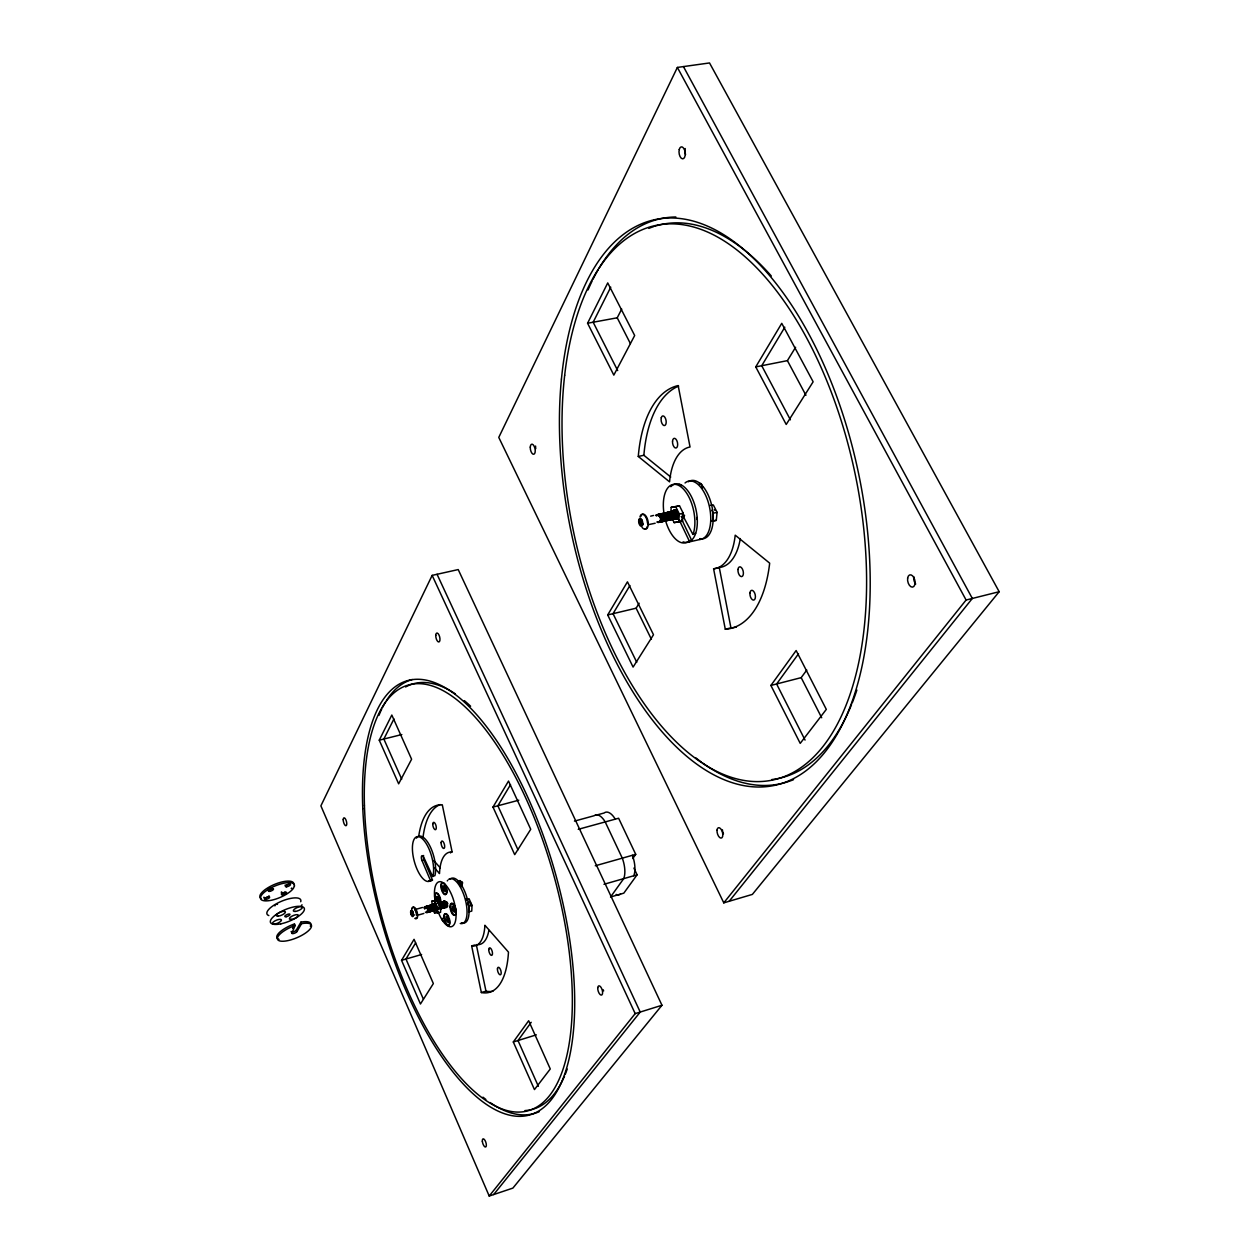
<?xml version="1.0" encoding="UTF-8"?>
<svg xmlns="http://www.w3.org/2000/svg" width="1259" height="1259" viewBox="0 0 1259 1259"><rect width="100%" height="100%" fill="white"/><g stroke="black" fill="none" stroke-linecap="round" stroke-linejoin="round"><path stroke-width="1.5" d="M436.07 909.769C437.739 910.776 437.455 904.544 436.417 909.297A3.651 1.416 74.4 0 0 434.654 904.025L434.465 904.292M675.926 512.256A3.321 2.219 73.1 0 1 676.854 513.609C677.971 517.591 675.485 521.195 677.971 516.631M431.79 906.748L432.01 901.051L438.085 900.578L440.792 906.685L440.556 912.382L434.481 912.838L433.127 909.785M676.587 517.717A3.321 2.219 73.1 0 0 677.358 516.725L677.94 517.842C676.461 518.566 676.854 516.206 678.176 515.372L676.492 512.098M437.408 913.279L437.644 907.582L434.937 901.46L432.01 901.051M468.71 910.052L468.899 906.26L467.53 903.191M466.286 898.847L469.292 899.241L472.031 905.363L471.747 911.075L468.631 911.957M675.249 509.816C672.4 511.894 676.083 510.414 675.343 509.801L674.509 511.185L673.895 510.383L674.289 511.484M436.07 904.654A3.273 1.857 65.4 0 0 434.481 904.072C435.85 902.278 437.833 911.012 435.047 910.21M432.278 905.536L433.238 904.418A3.273 1.857 65.4 0 1 435.567 905.851L436.133 906.936A3.006 1.81 66 0 1 436.354 909.155L435.96 910.587L436.889 906.999M436.448 906.842A3.053 1.7 68.2 0 1 436.653 909.061L435.693 910.178A3.273 1.873 65.7 0 1 434.119 909.612A3.651 1.416 74.4 0 0 436.385 909.266C437.392 911.06 437.046 907.283 436.59 910.414L436.322 909.517L436.684 910.32M436.92 910.1L437.691 908.888L436.385 907.503L436.212 909.549M437.455 909.942C435.346 908.447 437.345 909.643 437.44 906.842M670.795 512.114L671.22 507.33L679.498 505.835L683.212 513.2L682.472 521.179L674.194 522.627L671.976 518.22M677.074 517.543L677.484 518.629L677.987 517.024L676.823 518.787L677.326 516.772L678.082 517.307L677.421 515.797L677.2 516.804A3.321 2.219 73.1 0 1 676.256 517.827M678.632 522.029L679.372 514.05L675.658 506.685L671.22 507.33M711.76 510.257L713.271 513.2L712.468 521.21L716.292 520.36L717.095 512.35L713.334 504.969L710.296 505.41M433.049 906.039A3.651 1.416 74.4 0 1 434.654 904.025L435.236 903.364L436.322 905.662M434.198 903.521L436.291 903.836M436.936 907.566L435.677 905.567M436.338 904.355L435.52 904.151L436.133 905.3M434.638 904.182L435.583 903.474L435.803 904.654M676.744 517.842L676.539 519.023L676.87 517.811M435.787 903.694L436.102 904.277M413.644 914.821L412.732 911.925M300.712 901.727L300.838 901.287A18.287 6.169 -22.8 0 0 280.348 901.759A18.287 6.169 -22.8 0 0 268.844 915.576M302.003 904.765L301.468 905.913M642.657 524.169L641.445 520.518M436.417 903.521L434.827 904.151L434.984 903.317L435.472 904.45M676.004 511.044L676.775 511.563L676.162 510.493M416.446 838.132A23.118 9.033 74.8 0 1 430.106 846.457A23.118 9.033 74.8 0 1 434.906 875.666L432.907 876.217A23.134 9.018 74.8 0 0 422.851 839.218A23.134 9.018 74.8 0 0 413.235 856.702A23.134 9.018 74.8 0 0 430.499 880.608L432.482 880.057L424.031 860.086A3.509 1.369 74.8 0 1 423.591 855.49M677.263 516.332L677.94 513.94L676.445 512.57L677.468 512.57L675.453 511.516A4.186 2.896 74.2 0 0 672.322 511.736M677.263 511.925L677.83 513.216M426.03 907.283L426.99 906.181A3.289 1.857 65.2 0 1 428.564 906.763L429.886 908.699A3.006 1.81 66.2 0 1 430.09 910.918L429.712 911.673A3.273 1.936 69.4 0 1 427.493 911.469M428.674 906.165L428.532 906.59A3.053 1.715 68.1 0 0 428.469 907.629M431.019 905.882L431.994 904.765A3.289 1.857 65.4 0 1 434.324 906.197L434.89 907.283A3.006 1.81 66 0 1 435.095 909.502L434.701 910.273A3.273 1.936 68.6 0 1 432.498 910.037M439.753 903.427L440.713 902.31A3.273 1.857 65.4 0 1 443.058 903.742L443.624 904.828A2.99 1.826 66 0 1 443.829 907.047L443.168 908.054A3.273 1.857 65.3 0 1 441.201 907.078M440.996 903.081L441.956 901.963A3.273 1.857 65.4 0 1 444.301 903.395L444.868 904.481A2.99 1.81 66.1 0 1 445.072 906.685L444.679 907.456A3.273 1.936 68.5 0 1 442.46 907.235M695.692 533.281L693.253 533.832A29.823 14.825 78 0 0 680.222 486.304A29.823 14.825 78 0 0 664.122 514.239M423.842 907.896L424.519 906.905A3.289 1.936 69.4 0 1 426.439 907.346L427.163 908.211A3.069 1.7 68.2 0 1 427.903 911.532L426.943 912.633A3.273 1.873 65.8 0 1 425.369 912.083M426.345 907.204L426.738 906.433A3.273 1.936 68.6 0 1 428.941 906.653L429.964 908.038A3.053 1.7 68.2 0 1 430.405 910.824L429.445 911.941A3.273 1.857 65.3 0 1 427.493 910.949M430.783 910.965A3.273 1.873 65.8 0 0 431.947 911.233L432.561 910.871A3.053 1.715 68.1 0 0 432.466 907.33L431.727 905.032A3.273 1.936 68.5 0 1 433.93 905.252L434.969 906.622A3.053 1.7 68.2 0 1 435.047 910.163L434.449 910.525A3.273 1.857 65.3 0 1 432.482 909.549M432.592 905.441L432.97 904.686A3.273 1.936 69.3 0 1 435.189 904.875L436.212 906.275M669.835 513.294L671.267 511.547A4.202 2.817 70.4 0 1 674.478 512.964L675.217 514.333A3.84 2.707 71.6 0 1 675.391 517.307L674.808 518.44A4.186 2.896 74.2 0 1 671.692 518.645M440.068 903.332L440.461 902.577A3.273 1.936 68.5 0 1 442.664 902.797L443.687 904.167A3.053 1.715 68.2 0 1 443.782 907.708L443.498 907.944A3.273 1.936 68.5 0 1 441.217 907.582L440.949 908.51A3.273 1.936 68.5 0 0 442.192 908.164L442.538 908.054A3.053 1.715 68.2 0 0 442.444 904.529L441.421 903.128A3.273 1.936 68.5 0 0 439.202 902.923L438.982 903.27M664.107 514.569L664.705 513.436A4.202 2.88 74.1 0 1 667.805 513.231L669.19 514.868A3.919 2.581 73.3 0 1 669.111 519.699L668.246 520.329A4.186 2.817 70.2 0 1 666.593 520.203M676.461 511.248L676.838 510.336M292.592 928.418L293.929 924.137A18.35 6.043 -22.9 0 0 279.042 932.856A18.35 6.043 -22.9 0 0 279.026 939.371M291.348 931.912A2.786 0.913 -22.9 0 0 293.898 931.66A2.786 0.913 -22.9 0 0 296.353 930.008L300.901 922.155L301.546 923.697L296.998 931.534A2.786 0.913 -22.9 0 1 293.882 933.423A2.786 0.913 -22.9 0 1 291.946 932.95L295.173 925.475L294.527 923.933M430.248 905.725L430.484 905.378A3.273 1.936 69.4 0 1 432.687 905.583L433.71 906.984A3.053 1.7 68.2 0 1 434.166 909.769L433.206 910.871A3.273 1.873 65.7 0 1 432.435 910.808M432.152 575.379L320.888 805.854L489.216 1196.05L512.885 1188.103L661.966 1005.264L458.213 569.572L432.152 575.379L635.181 1013.621L489.216 1196.05M677.373 67.435L498.769 437.408L723.783 902.86L752.363 894.409L999.174 591.714L709.525 62.95L677.373 67.435L966.094 600.024L723.783 902.86M379.258 740.182L391.817 715.049L411.599 759.224L398.647 783.822L379.258 740.182L401.826 734.548M587.575 323.248L607.735 282.929L634.678 335.508L613.825 375.103L587.575 323.248L617.225 317.803L621.71 309.069M393.941 718.92L383.853 739.033L401.7 779.148M610.757 287.178L593.162 322.225L617.681 370.571M437.597 908.793L437.203 909.565A3.273 1.936 68.5 0 1 436.904 909.801L436.464 909.014M447.559 905.992L447.165 906.748A3.273 1.936 68.5 0 1 445.749 907.031M668.529 513.027L669.741 511.878A4.202 2.817 70.4 0 1 672.951 513.31L673.691 514.663A3.84 2.707 71.6 0 1 673.88 517.654L673.282 518.771A4.186 2.88 74.2 0 1 671.267 519.479M672.699 517.874L673.203 518.315A4.186 2.896 74.2 0 0 676.335 518.11L676.917 516.977A3.84 2.707 71.6 0 0 676.744 513.987L676.004 512.633A4.202 2.817 70.4 0 0 672.794 511.201L671.913 511.846M683.007 515.608L682.425 516.741A4.186 2.896 74.2 0 1 681.985 517.134M414.101 915.136L411.724 914.915L411.536 911.642L412.873 913.216L412.637 915.561L411.441 914.333L411.205 911.925L412.873 911.264M643.333 524.405L640.186 524.311L639.902 519.951L641.712 519.542M435.063 903.301L435.866 903.679M436.668 896.613L439.139 898.265L439.013 901.916L438.132 899.933L437.55 900.925L436.668 896.613L439.36 896.361M442.853 886.226L445.34 887.878L445.23 891.561L444.333 889.562L443.735 890.569L442.853 886.226L445.56 885.974M401.542 960.318L414.054 939.34L433.364 983.562L420.459 1003.99L401.542 960.318L421.608 954.511M492.993 807.082L508.526 781.068L530.731 829.288L514.711 854.656L492.993 807.082L518.771 800.205M607.688 614.943L627.454 581.831L653.5 634.741L633.088 667.097L607.688 614.943L636.125 608.191L639.147 603.234M755.746 366.904L781.76 323.327L813.141 381.792L786.214 424.472L755.746 366.904L787.41 360.641L795.594 347.279M415.643 942.897L405.965 959.028L423.386 999.174M510.524 784.656L497.856 805.791L517.968 849.794M629.925 585.529L613.039 613.668L636.755 662.281M784.813 327.198L761.726 365.724L790.4 419.829M446.032 920.109L446.142 916.473L448.235 918.818L448.11 922.469L446.032 920.109L448.645 919.18M452.296 909.864L452.422 906.181L454.53 908.542L454.389 912.224L452.296 909.864L454.94 908.935M656.301 515.734L657.497 514.585A4.202 2.801 70.2 0 1 660.707 516.033L661.447 517.386A3.84 2.691 71.6 0 1 661.636 520.376L660.125 522.139A4.218 2.88 75.1 0 1 657.938 521.714M657.827 515.387L659.024 514.254A4.218 2.817 70.1 0 1 661.227 514.679L662.974 517.04A3.84 2.691 71.7 0 1 663.163 520.03L662.564 521.163A4.202 2.88 75.1 0 1 660.566 521.871M662.423 514.38L663.619 513.231A4.202 2.817 70.1 0 1 665.822 513.672L667.585 516.033A3.84 2.691 71.7 0 1 667.758 519.007L667.16 520.14A4.202 2.88 75 0 1 664.044 520.36M663.949 514.034L665.161 512.901A4.202 2.817 70.4 0 1 668.372 514.317M673.109 512.004L674.32 510.871A4.186 2.817 70.4 0 1 675.391 510.792L674.21 510.115L674.651 511.17M429.917 905.803L430.735 905.127A3.289 1.857 65.2 0 1 432.325 905.709A2.597 1.464 67.9 0 1 434.607 905.662A2.597 1.464 67.9 0 1 435.535 909.171M438.651 903.348L439.47 902.672A3.273 1.857 65.4 0 1 441.799 904.088L442.365 905.174A2.99 1.826 66 0 1 442.586 907.393L441.925 908.416A3.273 1.857 65.3 0 1 441.154 908.321M443.624 901.948L444.443 901.271M656.71 515.639L657.041 515.136A4.202 2.88 74.1 0 1 660.157 514.915M641.539 524.814L641.964 521.604L639.902 519.951M658.237 515.309L658.583 514.789A4.202 2.88 74.1 0 1 661.683 514.585L663.052 516.237A3.903 2.565 73.3 0 1 663.556 519.936L662.124 521.698A4.202 2.801 70.2 0 1 660.487 521.572M662.832 514.286L663.163 513.782A4.202 2.88 75.1 0 1 666.279 513.546L667.648 515.214A3.903 2.581 73.3 0 1 668.136 518.928L666.719 520.675A4.202 2.833 70.8 0 1 665.067 520.581M668.938 512.932L669.284 512.429A4.186 2.88 74.1 0 1 672.385 512.208L673.77 513.861A3.903 2.581 73.3 0 1 673.707 518.677L672.825 519.322A4.186 2.817 70.2 0 1 671.739 519.369L671.299 519.652A4.186 2.817 70.2 0 1 669.096 519.212M412.637 915.561L411.41 911.689M425.243 907.125L425.479 906.795A3.273 1.936 68.6 0 1 427.682 906.999L428.705 908.384A3.053 1.7 68.1 0 1 429.162 911.186L428.202 912.287M442.712 902.215L442.948 901.885A3.273 1.936 68.5 0 1 445.151 902.089L446.19 903.474A3.053 1.715 68.2 0 1 446.268 906.999L445.655 907.361A3.273 1.857 65.2 0 1 444.49 907.062M632.742 858.544L635.732 854.357L618.61 818.24L578.259 829.319M513.31 1041.98L528.67 1020.719L550.277 1068.97L534.461 1089.586L513.31 1041.98L536.334 1034.851M770.901 685.447L796.144 650.525L826.313 709.384L800.22 743.377L770.901 685.447L801.18 677.641L806.783 670.056M633.922 868.081L637.101 874.8L623.803 893.166L610.552 896.99L623.709 878.64A19.294 8.687 74.1 0 0 622.292 858.15L605.201 821.922A19.2 8.624 74.5 0 0 594.106 815.738L574.45 821.12M531.204 1022.308L518 1040.532L538.364 1086.312M798.489 653.814L776.614 683.983L805.052 740.072M677.279 515.828L676.681 513.074M493.67 1194.555L640.217 1012.047L437.062 574.293M729.166 901.271L972.326 598.45L683.432 66.585M677.169 511.941L676.823 513.184A3.903 2.581 73.3 0 1 676.744 518L675.863 518.629A4.186 2.817 70.2 0 1 673.659 518.189M436.165 907.094L436.228 905.426M671.771 519.4L672.18 519.023A3.903 2.581 73.3 0 0 672.243 514.207L670.874 512.539A4.186 2.88 74.1 0 0 667.742 512.743L667.412 513.279A3.336 2.219 73.1 0 1 669.536 515.199A3.336 2.219 73.1 0 1 669.725 518.409M684.361 516.316L683.48 516.945M655.514 515.466L655.939 515.088A4.218 2.88 75 0 1 658.614 515.246L659.59 516.253A3.919 2.581 73.3 0 1 660.487 520.628L659.055 522.375A4.202 2.833 70.8 0 1 656.852 521.966M659.685 514.538L660.566 513.908A4.218 2.817 70.1 0 1 662.769 514.349L664.516 516.709A3.84 2.691 71.6 0 1 664.689 519.684L664.107 520.817A4.202 2.88 74.1 0 1 660.991 521.021L660.471 520.581M661.211 514.207L662.092 513.578A4.202 2.817 70.4 0 1 665.303 514.994L666.042 516.363A3.84 2.691 71.6 0 1 666.231 519.353L665.633 520.471A4.202 2.88 74.1 0 1 662.533 520.675M665.806 513.184L666.688 512.555A4.202 2.817 70.4 0 1 669.898 513.987L670.638 515.34A3.84 2.707 71.6 0 1 670.811 518.33L670.229 519.463A4.186 2.88 74.2 0 1 667.113 519.652L666.593 519.227M667.333 512.854L668.214 512.224A4.202 2.817 70.4 0 1 671.425 513.641L672.164 515.01A3.84 2.707 71.6 0 1 672.337 517.984L671.755 519.117A4.186 2.88 74.2 0 1 668.639 519.322M428.878 905.835L429.492 905.473A3.289 1.857 65.5 0 1 431.821 906.905L432.388 907.991A3.006 1.81 66.1 0 1 432.592 910.21L432.199 910.965A3.273 1.936 68.6 0 1 429.996 910.745M437.613 903.38L438.226 903.018A3.273 1.857 65.4 0 1 440.556 904.45L441.122 905.536A2.99 1.81 66 0 1 441.342 907.739M681.953 517.276L682.834 516.646A3.903 2.597 73.3 0 0 683.385 515.529M677.72 513.247L676.886 513.593M295.173 925.475L294.575 925.68A18.366 6.027 -22.9 0 0 278.569 940.457A18.366 6.027 -22.9 0 0 306.205 932.573A18.366 6.027 -22.9 0 0 301.546 923.697M443.137 889.232L445.78 888.319M436.952 899.603L439.58 898.69M635.181 1013.621L661.966 1005.264M481.347 992.533A97.085 38.73 74.3 0 0 508.479 952.119L484.904 925.255A48.519 19.341 74.3 0 1 471.653 945.902L481.347 992.533L485.974 991.148A97.006 38.856 74.3 0 0 492.961 991.195M422.457 907.471L416.729 909.092M418.759 914.915L423.842 913.452M471.653 945.902L474.753 945.005M603.974 884.29L637.101 874.8M411.111 912.98L412.574 912.57M411.724 914.915L413.188 914.506M436.338 907.959L437.691 908.431L436.967 907.77L437.141 909.045L437.015 907.534M437.644 907.582L440.792 906.685M466.16 900.122L469.292 899.241M595.287 865.783L635.732 854.357M434.481 912.838L437.613 911.957M468.899 906.26L472.031 905.363M434.937 901.46L438.085 900.578M430.499 880.608L422.048 860.621L424.031 860.086M595.775 815.281L604.131 812.999A19.168 8.671 74.5 0 1 615.258 819.153M966.094 600.024L999.174 591.714M650.667 516.159L653.515 515.45M725.294 629.248A124.263 62.808 78.1 0 0 769.674 563.151L735.209 535.169A62.084 31.365 78.1 0 1 713.601 568.832L725.294 629.248L730.928 627.863A124.122 62.966 78.1 0 0 736.342 627.061M713.601 568.832L719.282 567.51A62.021 31.444 78.1 0 0 740.323 538.569M665.46 520.266A29.823 14.825 78 0 0 689.161 540.772L691.6 540.221L681.575 519.18M687.335 542.361L701.672 539.088M713.271 513.2L717.095 512.35M674.194 522.627L678.019 521.777M639.383 521.887L641.177 521.478M679.372 514.05L683.212 513.2M640.186 524.311L641.996 523.917M675.658 506.685L679.498 505.835M638.282 456.466A124.263 62.808 78.1 0 1 678.16 385.569L690.042 446.992A62.084 31.365 78.1 0 0 669.568 481.867L638.282 456.466L643.868 455.286L670.732 477.019M655.184 523.24L648.007 524.735M679.514 521.572L682.472 521.179M711.744 520.958L716.292 520.36M677.311 514.679L677.2 514.128M677.421 515.797L678.208 516.064L677.389 515.246M468.867 901.853L469.151 902.136A3.651 1.464 74.3 0 0 468.978 901.806A3.069 1.228 74.3 0 1 469.654 902.168M660.157 514.9L661.526 516.568A3.903 2.581 73.3 0 1 662.014 520.282L660.597 522.044A4.202 2.801 70.2 0 1 658.945 521.918M437.062 908.605L436.448 907.928A2.597 1.464 67.9 0 0 435.158 905.032A2.597 1.464 67.9 0 0 433.411 905.426M433.82 860.574L440.272 867.892M434.355 867.687L439.501 873.557A48.519 19.341 74.3 0 1 452.138 852.044L442.302 804.816A97.085 38.73 74.3 0 0 418.775 835.882M446.41 901.727L447.433 903.112A3.053 1.715 68.2 0 1 447.653 903.679M438.935 903.82L439.958 905.221A3.053 1.715 68.2 0 1 440.036 908.762M436.495 908.683L437.141 909.045M668.372 514.317L669.111 515.686A3.84 2.707 71.6 0 1 669.284 518.677L668.686 519.794A4.202 2.88 74.2 0 1 666.688 520.502M682.268 514.553L692.985 534.556M787.41 360.641L805.933 395.295M439.879 905.882L439.312 904.796A3.273 1.857 65.4 0 0 438.557 903.946M617.225 317.803L630.381 343.55M801.18 677.641L821.686 717.74M636.125 608.191L651.407 639.289M679.136 519.715L689.161 540.772M677.216 517.197L677.735 518.283M432.766 876.689L423.842 857.473A3.509 1.369 74.8 0 0 421.608 856.026A3.509 1.369 74.8 0 0 422.048 860.621M675.359 510.839L674.966 509.926L674.903 510.965M296.353 930.008L296.998 931.534M291.301 931.408L291.946 932.95M436.385 908.715L436.385 908.353M677.09 517.213L677.263 517.984L677.2 516.804M476.295 944.549L485.974 991.148M719.282 567.51L730.928 627.863M677.83 518.267L677.83 517.37L677.594 518.614M437.534 902.923A3.651 1.416 74.4 0 1 438.053 903.427M438.793 904.702A3.651 1.416 74.4 0 1 439.186 905.756M672.621 511.846A4.674 2.313 78 0 1 675.8 511.044A4.674 2.313 78 0 1 677.232 517.496A4.674 2.313 78 0 1 674.053 518.283M663.981 514.711A3.336 2.219 73.1 0 1 667.081 514.176A3.336 2.219 73.1 0 1 668.199 518.755M667.427 519.762A3.336 2.219 73.1 0 1 666.294 519.951M661.699 514.38A3.336 2.219 73.1 0 1 664.941 516.206A3.336 2.219 73.1 0 1 664.359 520.439M662.517 514.286A3.336 2.219 73.1 0 1 665.035 517.984A3.336 2.219 73.1 0 1 662.911 520.738M658.646 515.057A3.336 2.219 73.1 0 1 662.155 517.717A3.336 2.219 73.1 0 1 660.172 521.32M660.094 514.443A4.202 2.88 74.1 0 1 663.21 514.239L664.595 515.891A3.919 2.581 73.3 0 1 664.532 520.722L663.65 521.352A4.202 2.801 70.2 0 1 660.928 520.471M661.305 514.522A3.336 2.219 73.1 0 1 663.792 519.038A3.336 2.219 73.1 0 1 660.519 520.297M659.858 514.821A3.336 2.219 73.1 0 1 662.832 516.143A3.336 2.219 73.1 0 1 663.084 520.282A3.336 2.219 73.1 0 1 660.188 520.408M661.636 514.113A4.202 2.88 75 0 1 664.752 513.877L666.121 515.561A3.919 2.581 73.3 0 1 666.058 520.376L665.177 521.021A4.202 2.833 70.8 0 1 662.974 520.596M663.241 514.05A3.336 2.219 73.1 0 1 666.483 515.875A3.336 2.219 73.1 0 1 665.901 520.093A3.336 2.219 73.1 0 0 667.962 516.458A3.336 2.219 73.1 0 0 664.437 513.814M662.911 514.144A3.336 2.219 73.1 0 1 666.153 515.97A3.336 2.219 73.1 0 1 665.57 520.203M683.133 515.466A3.321 2.219 73.1 0 1 681.213 516.662M683.448 515.372A3.321 2.219 73.1 0 1 681.528 516.568M682.488 517.15A4.186 2.896 74.2 0 0 683.952 516.41L684.534 515.277A3.321 2.219 73.1 0 1 683.873 516.127M647.205 526.655A7.585 3.683 77.9 0 1 642.027 527.348M639.965 516.851A7.585 3.683 77.9 0 1 644.152 515.041A7.585 3.683 77.9 0 1 647.504 523.193M640.705 516.678A7.585 3.683 77.9 0 1 645.237 515.183A7.585 3.683 77.9 0 1 648.259 524.263A7.585 3.683 77.9 0 1 644.781 528.89M656.789 515.498A3.336 2.219 73.1 0 1 660.031 517.339M660.22 520.565A3.336 2.219 73.1 0 1 659.448 521.556M658.315 515.167A3.336 2.219 73.1 0 1 661.841 517.811A3.336 2.219 73.1 0 1 659.842 521.415M657.104 515.403A3.336 2.219 73.1 0 1 660.629 518.063A3.336 2.219 73.1 0 1 658.63 521.651M667.034 519.133A4.186 2.833 70.8 0 0 669.772 519.983L671.204 518.236A3.903 2.581 73.3 0 0 670.717 514.538L669.347 512.869A4.186 2.88 75 0 0 666.231 513.105M667.506 513.137A3.336 2.219 73.1 0 1 670.748 514.962A3.336 2.219 73.1 0 1 670.15 519.18M667.821 513.027A3.336 2.219 73.1 0 1 671.063 514.852A3.336 2.219 73.1 0 1 670.48 519.086M669.033 512.791A3.336 2.219 73.1 0 1 672.275 514.616A3.336 2.219 73.1 0 1 671.692 518.834M669.347 512.696A3.336 2.219 73.1 0 1 672.589 514.522A3.336 2.219 73.1 0 1 672.007 518.739A3.336 2.219 73.1 0 0 673.99 517.496M669.772 513.467A3.336 2.219 73.1 0 1 672.306 512.492A3.336 2.219 73.1 0 1 674.21 515.954M670.874 512.35A3.336 2.219 73.1 0 1 673.864 513.672A3.336 2.219 73.1 0 1 674.116 517.811A3.336 2.219 73.1 0 1 671.204 517.921M671.614 518.094A4.186 2.817 70.2 0 0 674.336 518.976L675.233 518.346A3.903 2.581 73.3 0 0 675.296 513.53L673.927 511.862A4.186 2.88 74.2 0 0 671.22 511.689M673.219 511.925A3.336 2.219 73.1 0 1 675.737 515.608A3.336 2.219 73.1 0 1 673.596 518.362M673.911 518.252A3.336 2.219 73.1 0 0 676.052 515.513A3.336 2.219 73.1 0 0 673.534 511.831A3.321 2.219 73.1 0 1 674.745 511.579M673.927 511.689A3.321 2.219 73.1 0 1 675.06 511.484M673.848 511.406A4.186 2.896 74.2 0 1 675.296 510.666M668.623 519.526A3.336 2.219 73.1 0 1 666.31 519.038M667.113 513.279A3.336 2.219 73.1 0 1 669.221 515.293A3.336 2.219 73.1 0 1 669.41 518.519M668.954 519.416A3.336 2.219 73.1 0 1 667.821 519.605M683.779 515.136A4.532 2.25 78 0 1 681.654 517.559M685.038 482.968A29.744 14.951 78 0 1 708.911 504.529A29.744 14.951 78 0 1 699.611 539.419M672.117 485.502A29.807 14.856 78 0 1 696.274 511.044A29.807 14.856 78 0 1 683.07 541.858M670.842 486.682A29.807 14.856 78 0 1 671.677 485.864M696.967 517.496A7.979 3.997 78 0 1 697.108 519.526M679.073 484.447A7.963 3.966 78.3 0 1 681.261 485.581M648.857 228.383A283.102 144.124 78.1 0 1 653.657 226.604M655.262 226.085A283.102 144.124 78.1 0 1 771.295 275.973M856.875 690.026A283.102 144.124 78.1 0 1 852.249 702.852M851.54 704.615A283.102 144.124 78.1 0 1 771.798 779.557M643.868 455.286A124.122 62.966 78.1 0 1 678.648 386.088M714.467 509.659A3.415 1.731 78 0 1 714.876 510.32M699.264 483.928A3.399 1.715 78.3 0 1 701.42 484.133A3.399 1.715 78.3 0 1 702.459 488.13M793.548 779.636A288.815 147.051 78.1 0 1 702.868 763.174M701.405 762.12A288.815 147.051 78.1 0 1 695.566 757.666M588.032 289.932A288.815 147.051 78.1 0 1 592.092 281.087M592.942 279.372A288.815 147.051 78.1 0 1 598.308 269.489M599.237 267.915A288.815 147.051 78.1 0 1 675.863 216.989M535.783 448.613A5.115 2.329 78.7 0 1 535.594 446.048M723.469 833.788A5.382 2.628 74 0 1 722.43 829.823M915.702 584.034A6.295 3.588 76.8 0 1 913.766 576.638M685.573 154.511A6.027 3.069 82.7 0 1 685.242 148.546M688.343 481.756A29.728 14.966 78 0 1 712.059 507.015A29.728 14.966 78 0 1 699.878 538.616M699.752 484.054A3.919 1.983 78.3 0 1 700.272 484.101M700.822 484.4A3.919 1.983 78.3 0 1 702.443 487.579M680.364 484.621A7.79 3.887 78.3 0 1 681.449 485.25M432.482 880.057A23.118 9.033 74.8 0 1 428.768 880.718M529.598 1109.997A220.954 88.681 74.3 0 1 524.94 1110.58M405.587 686.958A220.954 88.681 74.3 0 1 455.38 693.914M464.335 700.649A220.954 88.681 74.3 0 1 470.614 706.22M567.227 1069.048A220.954 88.681 74.3 0 1 565.212 1074.399M564.504 1076.115A220.954 88.681 74.3 0 1 531.125 1109.683M488.885 930.354A48.487 19.404 74.3 0 1 478.074 944.675M450.423 852.91A48.487 19.404 74.3 0 1 451.855 851.855M422.977 837.691A97.006 38.856 74.3 0 1 440.257 804.564M468.883 902.058A2.66 1.07 74.3 0 1 470.016 902.215M470.347 902.656A2.66 1.07 74.3 0 1 471.055 904.529M459.205 881.772A2.66 1.054 74.5 0 1 460.873 881.457A2.66 1.054 74.5 0 1 461.471 885.47M539.356 1111.587A225.392 90.475 74.3 0 1 490.129 1102.554M485.848 1099.437A225.392 90.475 74.3 0 1 482.984 1097.171M378.943 715.395A225.392 90.475 74.3 0 1 381.729 709.069M382.468 707.574A225.392 90.475 74.3 0 1 385.616 701.908M386.434 700.571A225.392 90.475 74.3 0 1 412.275 679.498M603.643 990.912A4.816 2.093 73 0 1 603.187 989.747M444.348 920.927A1.747 1.511 31.4 0 1 442.318 918.33M450.218 879.16A23.229 9.222 74.3 0 1 467.341 899.146A23.229 9.222 74.3 0 1 461.534 922.674M448.771 879.286A23.244 9.222 74.3 0 1 465.342 899.713A23.244 9.222 74.3 0 1 460.259 923.476M447.291 880.891A23.244 9.222 74.3 0 1 447.748 880.246M431.176 906.024A2.597 1.464 67.9 0 1 433.364 906.008A2.597 1.464 67.9 0 1 434.276 909.517A2.597 1.464 67.9 0 1 432.105 909.517M428.406 906.826A2.597 1.464 67.9 0 1 430.31 906.559A2.597 1.464 67.9 0 1 431.632 909.627A2.597 1.464 67.9 0 1 430.185 910.965M429.193 906.087A2.597 1.464 67.9 0 1 431.554 907.833A2.597 1.464 67.9 0 1 431.255 910.855M426.172 907.424A2.612 1.464 68 0 1 428.359 907.424A2.612 1.464 68 0 1 429.288 910.918A2.612 1.464 68 0 1 427.1 910.934M427.525 907.346A3.006 1.81 66.2 0 1 427.588 906.842L427.981 906.087A3.273 1.936 68.5 0 1 430.185 906.307L431.207 907.676A3.053 1.715 68.1 0 1 431.302 911.233L430.704 911.579A3.273 1.857 65.3 0 1 429.13 910.981M427.431 907.078A2.612 1.464 68 0 1 429.602 907.078A2.612 1.464 68 0 1 430.531 910.572A2.612 1.464 68 0 1 428.343 910.572M427.163 907.188A2.612 1.464 68 0 1 429.335 907.172A2.612 1.464 68 0 1 430.263 910.682A2.612 1.464 68 0 1 428.076 910.682M427.273 906.936A3.053 1.7 68.1 0 1 427.415 906.511L428.233 905.819A3.289 1.857 65.2 0 1 429.823 906.417L431.129 908.353A3.006 1.81 66.1 0 1 431.349 910.556L430.956 911.327A3.273 1.936 68.6 0 1 428.752 911.091M429.225 905.74A3.273 1.936 69.3 0 1 431.444 905.929M432.042 910.918A3.273 1.936 69.3 0 0 433.458 910.619L433.851 909.848A3.006 1.81 66.1 0 0 433.631 907.645L432.325 905.709A3.273 1.873 65.7 0 1 432.466 905.221M430.452 905.725A2.597 1.464 67.9 0 1 432.797 907.471A2.597 1.464 67.9 0 1 432.514 910.509M430.908 906.134A2.597 1.464 67.9 0 1 432.813 905.851A2.597 1.464 67.9 0 1 434.135 908.919A2.597 1.464 67.9 0 1 432.687 910.273M430.185 905.835A2.597 1.464 67.9 0 1 432.529 907.582A2.597 1.464 67.9 0 1 432.246 910.619M441.154 903.222A2.597 1.479 67.9 0 1 443.341 903.207A2.597 1.479 67.9 0 1 444.254 906.7M443.735 907.346A2.597 1.479 67.9 0 1 442.932 907.346M442.838 907.125A3.273 1.857 65.3 0 0 444.411 907.708L445.025 907.361A3.053 1.715 68.2 0 0 444.931 903.82L443.923 902.42A3.273 1.936 68.5 0 0 441.689 902.215L441.311 902.986A2.99 1.81 66.1 0 0 441.232 903.49M442.129 902.971A2.597 1.479 67.9 0 1 444.695 903.474A2.597 1.479 67.9 0 1 444.71 907.109M443.703 906.873A3.273 1.936 68.5 0 0 445.922 907.109L446.316 906.338A2.99 1.826 66 0 0 446.111 904.119L445.544 903.049A3.273 1.873 65.4 0 0 443.199 901.617L442.239 902.734A3.037 1.715 68.1 0 0 442.177 903.773M442.476 903.144A2.99 1.81 66.1 0 1 442.554 902.64M443.892 901.979A2.597 1.479 67.9 0 1 446.473 904.355A2.597 1.479 67.9 0 1 445.151 906.748M445.623 901.538A3.273 1.873 65.4 0 1 446.788 902.687L447.354 903.773A2.99 1.826 66 0 1 447.527 904.355M446.803 902.262A2.597 1.479 67.9 0 1 447.496 903.364M447.716 905.756A2.597 1.479 67.9 0 1 447.197 906.401M411.709 911.138A5.917 2.266 74.4 0 1 413.818 907.534A5.917 2.266 74.4 0 1 417.012 914.789M416.918 917.26A5.917 2.266 74.4 0 1 414.888 918.393M414.683 909.927A3.116 1.196 74.4 0 1 415.407 910.792M416.021 912.193A3.116 1.196 74.4 0 1 416.304 915.057M412.401 908.494A5.917 2.266 74.4 0 1 415.36 908.306A5.917 2.266 74.4 0 1 417.658 915.545A5.917 2.266 74.4 0 1 415.501 918.22M426.644 912.114A3.289 1.936 69.4 0 0 427.824 912.397L428.847 911.264A3.006 1.81 66.1 0 0 428.627 909.045L428.06 907.959A3.273 1.841 65.3 0 0 425.731 906.527L424.913 907.22A3.069 1.731 68.2 0 0 424.708 908.683M428.202 912.287A3.273 1.841 65.3 0 1 427.431 912.193M424.661 907.881A2.612 1.464 68 0 1 427.21 908.4A2.612 1.464 68 0 1 427.242 912.035M426.423 906.889A2.612 1.464 68 0 1 429.004 909.281A2.612 1.464 68 0 1 427.682 911.673M424.818 908.888A2.612 1.464 68 0 1 425.967 907.062A2.612 1.464 68 0 1 427.95 909.313A2.612 1.464 68 0 1 427.509 911.925M434.198 904.67A2.597 1.464 67.9 0 1 435.85 905.315M433.474 906.228A3.053 1.715 68.1 0 1 433.521 905.174M434.859 903.962A3.273 1.936 68.5 0 1 436.432 904.544M440.068 906.464A2.99 1.81 66 0 1 440.083 908.101M437.361 903.27A3.273 1.936 68.5 0 1 438.132 903.348M438.462 903.726A2.597 1.479 67.9 0 1 440.021 905.473A2.597 1.479 67.9 0 1 440.257 907.865M438.73 903.616A2.597 1.479 67.9 0 1 440.288 905.363A2.597 1.479 67.9 0 1 440.524 907.755M440.949 908.51A3.273 1.936 68.5 0 1 439.926 908.872M439.91 908.668A3.273 1.857 65.3 0 0 440.681 908.762L441.295 908.416A3.053 1.715 68.2 0 0 441.201 904.875L440.178 903.474A3.273 1.936 68.5 0 0 437.959 903.27M438.919 903.38A2.597 1.479 67.9 0 1 440.965 904.529A2.597 1.479 67.9 0 1 441.5 907.519M439.186 903.27A2.597 1.479 67.9 0 1 441.531 905.016A2.597 1.479 67.9 0 1 441.232 908.054M441.421 907.802A2.597 1.479 67.9 0 0 442.743 905.41A2.597 1.479 67.9 0 0 440.162 903.033A6.153 2.408 74.4 0 0 438.51 895.165A6.153 2.408 74.4 0 0 435.063 893.937A6.153 2.408 74.4 0 0 435.708 901.192M439.91 903.569A2.597 1.479 67.9 0 1 441.815 903.285A2.597 1.479 67.9 0 1 443.137 906.354A2.597 1.479 67.9 0 1 441.689 907.692M440.886 903.317A2.597 1.479 67.9 0 1 443.074 903.317A2.597 1.479 67.9 0 1 443.986 906.81A2.597 1.479 67.9 0 1 441.799 906.81M432.152 905.772A2.597 1.464 67.9 0 1 434.056 905.489A2.597 1.464 67.9 0 1 435.378 908.573A2.597 1.464 67.9 0 1 433.93 909.911M435 909.801A2.597 1.464 67.9 0 1 434.198 909.801M435.96 909.927A3.273 1.936 68.6 0 1 433.741 909.69M462.053 881.741A3.053 1.228 74.5 0 1 462.667 883.11M461.062 881.662A2.738 1.102 74.5 0 1 462.242 885.345M458.984 881.867A3.053 1.228 74.5 0 1 460.999 882.386A3.053 1.228 74.5 0 1 461.518 886.698M458.669 881.867A2.738 1.102 74.5 0 1 460.149 882.465A2.738 1.102 74.5 0 1 460.999 885.691M457.914 881.772A3.053 1.212 74.5 0 1 459.582 882.433A3.053 1.212 74.5 0 1 460.526 886.021M458.906 882.811A2.738 1.086 74.5 0 1 459.645 884.731M446.788 888.885A6.075 2.392 74.5 0 1 444.285 893.748A6.075 2.392 74.5 0 1 441.673 883.834A6.075 2.392 74.5 0 1 446.378 887.343M470.205 903.883A3.651 1.464 74.3 0 1 470.394 904.434M443.546 902.325A3.541 1.385 74.4 0 1 445.308 901.35A3.541 1.385 74.4 0 1 446.835 906.102A3.541 1.385 74.4 0 1 445.072 907.078M435.142 900.925A23.276 9.143 74.4 0 1 445.23 884.495A23.276 9.143 74.4 0 1 455.38 921.431A23.276 9.143 74.4 0 1 438.101 911.705M435.944 900.106A6.043 2.361 74.4 0 1 435.882 893.497A6.043 2.361 74.4 0 1 439.407 895.873A6.043 2.361 74.4 0 1 440.681 903.317M470.362 903.317A3.069 1.228 74.3 0 1 470.835 904.828M449.274 918.315A6.059 2.376 74.2 0 1 447.889 925.16A6.059 2.376 74.2 0 1 444.348 915.797A6.059 2.376 74.2 0 1 448.723 916.867M620.498 894.11A19.058 8.561 74 0 1 616.139 894.457M632.38 855.302A19.263 8.734 74.1 0 1 633.765 875.76M274.871 905.866A2.786 0.944 -22.8 0 1 275.17 905.52M276.838 904.481A2.786 0.944 -22.8 0 1 277.515 904.214M300.901 922.155A18.35 6.043 -22.9 0 1 310.328 926.215M261.337 898.627A18.255 6.279 -22.8 0 1 273.864 884.684A18.255 6.279 -22.8 0 1 293.788 884.605M291.805 887.988A18.255 6.279 -22.8 0 1 291.222 888.618M289.743 883.346A2.77 0.96 -22.8 0 1 287.461 884.857A2.77 0.96 -22.8 0 1 284.99 885.187M272.463 888.287A2.786 0.96 -22.7 0 1 269.473 889.767A2.786 0.96 -22.7 0 1 267.711 889.358M268.576 888.335A2.786 0.96 -22.7 0 1 269.788 887.674M285.038 892.175A2.754 0.944 -22.8 0 1 281.418 893.402M281.213 892.238A2.754 0.944 -22.8 0 1 281.67 891.876M269.017 895.763A2.77 0.944 -22.7 0 1 265.932 897.809A2.77 0.944 -22.7 0 1 263.981 897.179M437.471 909.187L437.392 910.115L437.471 909.187M294.417 886.116L293.426 888.303A18.255 6.264 -22.8 0 1 265.444 900.877A18.255 6.264 -22.8 0 1 271.551 887.595A18.255 6.264 -22.8 0 1 294.417 886.116M675.501 510.808L674.572 509.974L675.532 510.824M638.817 519.794A3.997 1.936 77.9 0 0 640.973 526.231A3.997 1.936 77.9 0 0 642.389 521.116A3.997 1.936 77.9 0 0 638.817 519.794M639.399 521.053A2.612 1.259 77.9 0 0 641.114 524.956A2.612 1.259 77.9 0 0 641.649 521.147A2.612 1.259 77.9 0 0 639.399 521.053M564.677 375.261A283.401 143.731 78.1 0 0 764.543 781.272A283.401 143.731 78.1 0 0 813.676 351.607A283.401 143.731 78.1 0 0 564.677 375.261M561.435 379.053A289.129 146.658 78.1 0 0 769.831 786.23A289.129 146.658 78.1 0 0 813.141 342.212A289.129 146.658 78.1 0 0 561.435 379.053M907.645 578.117A6.295 3.588 76.8 0 0 912.46 587.135A6.295 3.588 76.8 0 0 913.877 577.629A6.295 3.588 76.8 0 0 907.645 578.117M717.032 830.106A5.382 2.612 74 0 0 720.919 838.101A5.382 2.612 74 0 0 721.769 830.452A5.382 2.612 74 0 0 717.032 830.106M679.262 149.459A6.027 3.053 82.7 0 0 682.457 158.823A6.027 3.053 82.7 0 0 684.66 150.277A6.027 3.053 82.7 0 0 679.262 149.459M530.275 447.118A5.115 2.313 78.7 0 0 533.753 454.263A5.115 2.313 78.7 0 0 534.225 446.331A5.115 2.313 78.7 0 0 530.275 447.118M737.979 569.477A5.005 2.565 77.2 0 0 741.614 576.622A5.005 2.565 77.2 0 0 742.432 569.052A5.005 2.565 77.2 0 0 737.979 569.477M661.29 417.673A4.91 2.439 79.2 0 0 663.918 425.526A4.91 2.439 79.2 0 0 665.712 419.042A4.91 2.439 79.2 0 0 661.29 417.673M672.526 441.138A4.926 2.455 78.9 0 0 676.02 448.015A4.926 2.455 78.9 0 0 676.712 440.367A4.926 2.455 78.9 0 0 672.526 441.138M749.939 592.926A5.02 2.597 76.9 0 0 753.606 600.118A5.02 2.597 76.9 0 0 754.456 592.58A5.02 2.597 76.9 0 0 749.939 592.926M364.433 805.288A221.128 88.398 74.3 0 0 524.956 1111.492A221.128 88.398 74.3 0 0 515.372 776.834A221.128 88.398 74.3 0 0 364.433 805.288M362.797 808.64A225.581 90.176 74.3 0 0 528.701 1115.222A225.581 90.176 74.3 0 0 514.065 769.611A225.581 90.176 74.3 0 0 362.797 808.64M597.742 987.78A4.831 2.093 73 0 0 601.094 995.098A4.831 2.093 73 0 0 601.66 988.52A4.831 2.093 73 0 0 597.742 987.78M482.339 1141.299A4.296 1.637 72.4 0 0 485.628 1147.012A4.296 1.637 72.4 0 0 485.03 1140.449A4.296 1.637 72.4 0 0 482.339 1141.299M435.756 635.37A4.58 1.888 76.7 0 0 438.793 641.98A4.58 1.888 76.7 0 0 439.061 635.166A4.58 1.888 76.7 0 0 435.756 635.37M343.219 819.688A4.076 1.495 75.3 0 0 345.832 825.731A4.076 1.495 75.3 0 0 345.942 819.924A4.076 1.495 75.3 0 0 343.219 819.688M488.775 949.459A3.919 1.574 73.8 0 0 491.403 955.376A3.919 1.574 73.8 0 0 491.702 949.963A3.919 1.574 73.8 0 0 488.775 949.459M432.766 824.031A3.84 1.527 75 0 0 435.299 829.728A3.84 1.527 75 0 0 435.52 824.267A3.84 1.527 75 0 0 432.766 824.031M441.122 842.743A3.84 1.527 74.9 0 0 443.672 848.472A3.84 1.527 74.9 0 0 443.908 843.011A3.84 1.527 74.9 0 0 441.122 842.743M497.447 968.863A3.919 1.589 73.6 0 0 500.091 974.812A3.919 1.589 73.6 0 0 500.405 969.414A3.919 1.589 73.6 0 0 497.447 968.863M410.67 911.343A3.116 1.196 74.4 0 0 412.307 916.473A3.116 1.196 74.4 0 0 413.094 913.027A3.116 1.196 74.4 0 0 410.67 911.343M443.782 917.166A6.185 2.424 74.2 0 0 448.283 925.633A6.185 2.424 74.2 0 0 447.874 916.206A6.185 2.424 74.2 0 0 443.782 917.166M450.03 906.905A6.232 2.455 74.3 0 0 454.578 915.403A6.232 2.455 74.3 0 0 454.169 905.898A6.232 2.455 74.3 0 0 450.03 906.905M440.855 886.242A6.201 2.439 74.5 0 0 445.371 894.677A6.201 2.439 74.5 0 0 444.946 885.156A6.201 2.439 74.5 0 0 440.855 886.242M450.58 905.929A6.106 2.408 74.3 0 0 454.641 915.104A6.106 2.408 74.3 0 0 455.034 906.59A6.106 2.408 74.3 0 0 450.58 905.929M286.171 916.725A2.786 0.929 -22.8 0 0 289.995 914.412A2.786 0.929 -22.8 0 0 286.045 915.041A2.786 0.929 -22.8 0 0 286.171 916.725M280.836 923.838A18.318 6.122 -22.8 0 0 304.285 908.306A18.318 6.122 -22.8 0 0 277.011 913.94A18.318 6.122 -22.8 0 0 280.836 923.838M295.346 911.422A4.879 1.637 -22.9 0 0 302.428 907.487A4.879 1.637 -22.9 0 0 295.928 908.164A4.879 1.637 -22.9 0 0 295.346 911.422M278.318 916.111A4.894 1.637 -22.8 0 0 285.415 912.177A4.894 1.637 -22.8 0 0 278.868 912.869A4.894 1.637 -22.8 0 0 278.318 916.111M274.399 924.106A4.863 1.621 -22.7 0 0 281.449 920.203A4.863 1.621 -22.7 0 0 274.934 920.896A4.863 1.621 -22.7 0 0 274.399 924.106M291.333 919.416A4.847 1.621 -22.9 0 0 298.383 915.513A4.847 1.621 -22.9 0 0 291.915 916.206A4.847 1.621 -22.9 0 0 291.333 919.416M286.501 886.792A2.77 0.96 -22.8 0 0 290.53 884.542A2.77 0.96 -22.8 0 0 286.816 884.904A2.77 0.96 -22.8 0 0 286.501 886.792M269.505 891.388A2.786 0.96 -22.7 0 0 273.533 889.153A2.786 0.96 -22.7 0 0 269.788 889.515A2.786 0.96 -22.7 0 0 269.505 891.388M282.551 894.897A2.77 0.944 -22.8 0 0 286.564 892.678A2.77 0.944 -22.8 0 0 282.866 893.04A2.77 0.944 -22.8 0 0 282.551 894.897M265.633 899.508A2.77 0.944 -22.7 0 0 269.646 897.274A2.77 0.944 -22.7 0 0 265.917 897.651A2.77 0.944 -22.7 0 0 265.633 899.508"/></g></svg>
